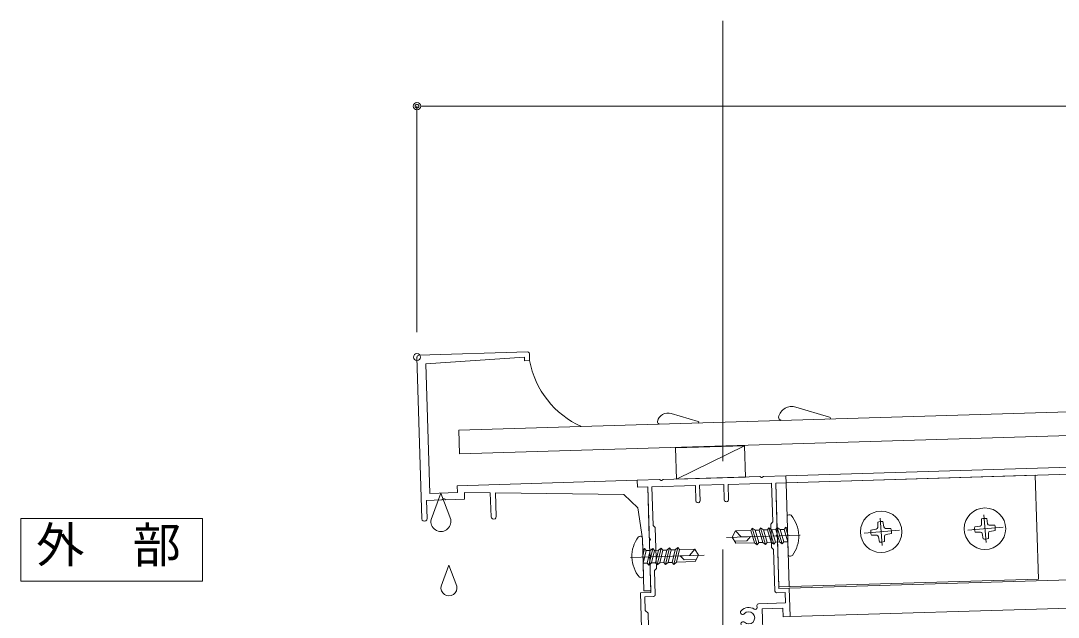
# Model space of a CAD drawing. Units: millimetres, scale not verified. Extents: x -1262 to 1261, y -891 to 891.
# Drawn here: x 45.1 to 344.8, y 2.9 to 175.2 of the extents above; entities that cross this region are included whole.
import ezdxf
from ezdxf.enums import TextEntityAlignment as Align

# ---------------------------------------------------------------- set-up
doc = ezdxf.new("R2010")
doc.units = ezdxf.units.MM
doc.header["$LTSCALE"] = 4
doc.header["$PDMODE"] = 32
doc.header["$PDSIZE"] = 2
doc.linetypes.add('USER2', pattern=[51, 31.8, -6.4, 6.4, -6.4])
for name, color, linetype, lineweight in [('0-0_0', 3, 'Continuous', 18), ('0-1_CSLAYER2', 7, 'Continuous', 18), ('0-2_金物', 6, 'Continuous', 18), ('0-4_Defpoints', 7, 'Continuous', 18), ('0-5_41_U+FF71_U+FF99_U+FF90', 7, 'Continuous', 18), ('0-6_8寸法', 7, 'Continuous', 18), ('0-9_3中心線', 1, 'USER2', 18)]:
    doc.layers.add(name, color=color, linetype=linetype, lineweight=lineweight)
doc.styles.add('ＭＳ ゴシック', font='')
doc.styles.get('ＭＳ ゴシック').set_extended_font_data('MS Gothic')

# ---------------------------------------------------------------- blocks, each defined once
blk = doc.blocks.new('BLKF0067')
at = {"layer": '0-2_金物', "color": 5}
for q in [(520.272, 219.103), (521.716, 219.103)]:
    blk.add_line((520.994, 221.05), q, dxfattribs=at)
blk.add_arc((520.994, 218.961), 0.736, 168.8819, 11.1181, dxfattribs=at)
blk = doc.blocks.new('BLKF0068')
at = {"layer": '0-2_金物', "color": 5}
for q in [(519.825, 214.196), (520.98, 214.196)]:
    blk.add_line((520.402, 215.753), q, dxfattribs=at)
blk.add_arc((520.402, 214.082), 0.589, 168.8819, 11.1181, dxfattribs=at)
blk = doc.blocks.new('BLKF0079')
at = {"layer": '0-2_金物', "color": 5}
blk.add_line((492.39, 226.133), (494.874, 226.856), dxfattribs=at)
for centre, radius, start, end in [((495.179, 225.919), 0.986, 12.65585, 108.04637), ((492.411, 226.059), 0.0764, 106.23992, 268.28164), ((495.885, 226.14), 0.257, 286.64174, 358.82448)]:
    blk.add_arc(centre, radius, start, end, dxfattribs=at)
blk = doc.blocks.new('BLKF0083')
at = {"layer": '0-2_金物', "color": 5}
blk.add_line((502.051, 225.813), (504.038, 226.392), dxfattribs=at)
for centre, radius, start, end in [((504.283, 225.642), 0.789, 12.65585, 108.04637), ((502.068, 225.754), 0.0611, 106.23992, 268.28164), ((504.847, 225.819), 0.206, 286.64174, 358.82448)]:
    blk.add_arc(centre, radius, start, end, dxfattribs=at)
blk = doc.blocks.new('A$C1BFD679F')
at = {"layer": '0-0_0'}
for p, q in [((-62.5, 37.5), (-62.5, -9.25)), ((-62, 38), (-30.5, 38)), ((-60, 35.5), (-31.5, 36.5)), ((-31.5, 36.5), (-31.5, 35.5)), ((-30, 37.5), (-30, 35.5)), ((-60, 35.5), (-60, -2)), ((-31.5, 35.5), (-30, 35.5)), ((-52, 0), (0, 0)), ((-52, 0), (-52, -2)), ((0, 0), (0, -2)), ((-60, -2), (-52, -2)), ((-50, -2), (-50, -4)), ((-42.5, -2.326), (-50, -2)), ((-42.5, -2.326), (-42.5, -9.25)), ((-41, -2.391), (-41, -9.25)), ((-4, -4), (-41, -2.391)), ((0, -2), (3, -2)), ((3, -2), (3, -21.427)), ((-61, -4), (-56.573, -4)), ((-61, -4), (-61, -9.25)), ((-55.427, -4), (-50, -4)), ((1, -17), (1, -32)), ((3, -22.573), (3, -32)), ((1, -32), (3, -32))]:
    blk.add_line(p, q, dxfattribs=at)
blk.add_lwpolyline([(-4, -4), (0, -8), (1, -17)], dxfattribs=at)
for centre, radius, start, end in [((-62, 37.5), 0.5, 90, 180), ((-30.5, 37.5), 0.5, 0, 90), ((-61.75, -9.25), 0.75, 180, 0), ((-41.75, -9.25), 0.75, 180, 0)]:
    blk.add_arc(centre, radius, start, end, dxfattribs=at)
at = {"layer": '0-5_41_U+FF71_U+FF99_U+FF90'}
for p, q in [((-56.1, -3.727), (-56.573, -4)), ((-55.9, -3.727), (-55.427, -4)), ((2.727, -21.9), (3, -21.427)), ((2.727, -22.1), (3, -22.573))]:
    blk.add_line(p, q, dxfattribs=at)
for centre, start, end in [((-56, -3.9), 60, 120), ((2.9, -22), 150, 210)]:
    blk.add_arc(centre, 0.2, start, end, dxfattribs=at)
blk = doc.blocks.new('A$C33DC0388')
at = {"layer": '0-0_0'}
for centre, radius, start, end in [((29.328, 38.987), 0.625, 134.74248, 240), ((31, 37.3), 3, 55.1501, 134.74248), ((31, 37.3), 1.75, 225.25752, 134.74248), ((33, 40.172), 0.5, 235.1501, 0), ((29.328, 35.613), 0.625, 120, 225.25752), ((29.328, 38.987), 0.625, 240, 314.74248), ((29.328, 35.613), 0.625, 45.25752, 120), ((31, 37.3), 3, 225.25752, 304.8499), ((33, 34.428), 0.5, 0, 124.8499), ((2.5, 7.162), 0.5, 180, 295.37693), ((4, 4), 3, 86.53696, 115.37693), ((4.085, 6.248), 0.5, 267.83959, 345), ((4.151, 6.495), 0.5, 345, 86.53696), ((4, 4), 1.75, 87.83959, 2.16041), ((6.248, 4.085), 0.5, 105, 182.16041), ((6.495, 4.151), 0.5, 3.46304, 105), ((4, 4), 3, 330.94072, 3.46304), ((7.059, 2.3), 0.5, 150.94072, 270)]:
    blk.add_arc(centre, radius, start, end, dxfattribs=at)
at = {"layer": '0-5_41_U+FF71_U+FF99_U+FF90'}
for p, q in [((0, 78), (6.459, 78)), ((0, 76), (0, 78)), ((6.932, 77.727), (6.459, 78)), ((7.068, 77.727), (7.541, 78)), ((7.541, 78), (35.459, 78)), ((35.932, 77.727), (35.459, 78)), ((36.068, 77.727), (36.541, 78)), ((36.541, 78), (43, 78)), ((0, 76), (3, 76)), ((3, 61.359), (3, 76)), ((4.2, 64.8), (4.2, 76)), ((4.2, 76), (16.8, 76)), ((16.8, 71.6), (16.8, 76)), ((18, 76), (25, 76)), ((18, 71.6), (18, 76)), ((25, 71.6), (25, 76)), ((26.2, 71.6), (26.2, 76)), ((26.2, 76), (38.8, 76)), ((38.8, 64.8), (38.8, 76)), ((40, 61.359), (40, 76)), ((4.8, 64.2), (4.2, 64.8)), ((4.8, 52.4), (4.8, 64.2)), ((38.2, 64.2), (38.8, 64.8)), ((38.2, 57.4), (38.2, 64.2)), ((3.273, 60.886), (3, 61.359)), ((3.273, 60.714), (3, 60.241)), ((3, 56.359), (3, 60.241)), ((39.727, 60.886), (40, 61.359)), ((39.727, 60.714), (40, 60.241)), ((40, 45.5), (40, 60.241)), ((38.8, 56.8), (38.2, 57.4)), ((3.273, 55.886), (3, 56.359)), ((3.273, 55.714), (3, 55.241)), ((38.8, 44.8), (38.8, 56.8)), ((4.2, 51.8), (4.8, 52.4)), ((4.2, 44.8), (4.2, 51.8)), ((0, 0.5), (0, 45.5)), ((40, 45.5), (43, 45.5)), ((43, 37.3), (43, 45.5)), ((1.2, 40.3), (1.2, 44.3)), ((1.2, 44.3), (3.7, 44.3)), ((39.3, 44.3), (41.8, 44.3)), ((41.8, 41.3), (41.8, 44.3)), ((2, 39.5), (1.2, 40.3)), ((2, 31.5), (2, 39.5)), ((33.5, 40.172), (33.5, 40.8)), ((34, 41.3), (41.8, 41.3)), ((35, 39.8), (41, 39.8)), ((35, 26.5), (35, 39.8)), ((41, 37.3), (41, 39.8)), ((29.016, 38.446), (29.016, 38.446)), ((41, 37.3), (43, 37.3)), ((33.5, 25.5), (33.5, 34.428)), ((1.2, 28.7), (6.1, 28.7)), ((1.2, 12.3), (1.2, 27.5)), ((1.2, 27.5), (6.1, 27.5)), ((43, 7.8), (43, 29)), ((34, 25), (41.8, 25)), ((35, 26.5), (41, 26.5)), ((41.8, 9.3), (41.8, 25)), ((2, 11.5), (1.2, 12.3)), ((16.8, 9.5), (16.8, 14.4)), ((18, 10), (18, 14.4)), ((25, 10), (25, 14.4)), ((26.2, 9.5), (26.2, 14.4)), ((2, 7.162), (2, 11.5)), ((13.35, 1.8), (13.35, 9)), ((13.85, 9.5), (16.8, 9.5)), ((18, 10), (25, 10)), ((26.2, 9.5), (29.15, 9.5)), ((29.65, 1.8), (29.65, 9)), ((37, 9.3), (41.8, 9.3)), ((4.568, 6.119), (4.634, 6.366)), ((14.85, 8), (28.15, 8)), ((14.85, 2), (14.85, 8)), ((28.15, 2), (28.15, 8)), ((36.5, 1.8), (36.5, 8.8)), ((38, 7.8), (43, 7.8)), ((38, 1.8), (38, 7.8)), ((6.119, 4.568), (6.366, 4.634)), ((0.5, 0), (17.35, 0)), ((7.059, 1.8), (13.35, 1.8)), ((14.85, 2), (17.35, 2)), ((17.35, 0), (17.35, 2)), ((25.65, 2), (28.15, 2)), ((25.65, 0), (25.65, 2)), ((25.65, 0), (42.5, 0)), ((29.65, 1.8), (36.5, 1.8)), ((38, 1.8), (41.8, 1.8)), ((43, 0.5), (43, 2.8))]:
    blk.add_line(p, q, dxfattribs=at)
for points in [[(40, 76), (43, 76), (43, 78)], [(0, 45.5), (3, 45.5), (3, 55.241)], [(1.2, 28.7), (1.2, 30.7), (2, 31.5)], [(41, 26.5), (41, 29), (43, 29)], [(41.8, 1.8), (41.8, 2.8), (43, 2.8)]]:
    blk.add_lwpolyline(points, dxfattribs=at)
for centre, radius, start, end in [((17.4, 71.6), 0.6, 180, 0), ((25.6, 71.6), 0.6, 180, 0), ((3.7, 44.8), 0.5, 270, 0), ((39.3, 44.8), 0.5, 180, 270), ((34, 40.8), 0.5, 90, 180), ((6.1, 28.1), 0.6, 270, 90), ((34, 25.5), 0.5, 180, 270), ((17.4, 14.4), 0.6, 0, 180), ((25.6, 14.4), 0.6, 0, 180), ((13.85, 9), 0.5, 90, 180), ((29.15, 9), 0.5, 0, 90), ((37, 8.8), 0.5, 90, 180), ((0.5, 0.5), 0.5, 180, 270), ((42.5, 0.5), 0.5, 270, 0)]:
    blk.add_arc(centre, radius, start, end, dxfattribs=at)
at = {"layer": '0-6_8寸法'}
for centre, radius, start, end in [((7, 77.8), 0.1, 227.05837, 312.94163), ((36, 77.8), 0.1, 227.05837, 312.94163), ((3.15, 60.8), 0.15, 325.22171, 34.77829), ((39.85, 60.8), 0.15, 145.22171, 214.77829), ((3.15, 55.8), 0.15, 325.22171, 34.77829)]:
    blk.add_arc(centre, radius, start, end, dxfattribs=at)
blk = doc.blocks.new('_Origin2')
at = {"layer": '0-0_0', "color": 7, "lineweight": 9}
blk.add_line((-0.5, 0), (-1, 0), dxfattribs=at)
for radius in [0.5, 0.25]:
    blk.add_circle((0, 0), radius, dxfattribs=at)
blk = doc.blocks.new('D263')
at = {"layer": '0-1_CSLAYER2', "lineweight": 9}
for p, q in [((5622.976, 879.831), (5622.976, 945.118)), ((5625.136, 945.118), (6343.88, 945.118))]:
    blk.add_line(p, q, dxfattribs=at)
at = {"layer": '0-4_Defpoints'}
blk.add_point((5622.976, 872.631), dxfattribs=at)
at = {"layer": '0-1_CSLAYER2', "xscale": 2.16, "yscale": 2.16, "rotation": 180}
blk.add_blockref('_Origin2', (5622.976, 945.118), dxfattribs=at)

msp = doc.modelspace()

# ---------------------------------------------------------------- linework, layer by layer
at = {"layer": '0-1_CSLAYER2'}
msp.add_line((171.793, 50.128), (472.828, 59.159), dxfattribs=at)
at = {"layer": '0-1_CSLAYER2', "color": 3}
for p, q in [((254.172, 52.399), (234.451, 42.803)), ((266.11, 43.753), (472.828, 49.955)), ((266.17, 41.754), (472.828, 47.954)), ((267.084, 11.268), (472.828, 17.44)), ((267.33, 3.071), (472.828, 9.236))]:
    msp.add_line(p, q, dxfattribs=at)
at = {"layer": '0-1_CSLAYER2'}
msp.add_lwpolyline([(171.793, 50.128), (171.589, 56.925), (472.828, 65.962)], dxfattribs=at)
at = {"layer": '0-1_CSLAYER2', "color": 3}
msp.add_lwpolyline([(254.442, 43.403), (254.172, 52.399), (234.181, 51.799), (234.451, 42.803)], close=True, dxfattribs=at)
at = {"layer": '0-2_金物', "color": 4}
msp.add_line((267.069, 11.768), (266.17, 41.754), dxfattribs=at)
at = {"layer": '0-2_金物'}
for p, q in [((266.792, 21.013), (266.462, 32.008)), ((266.947, 32.523), (267.043, 32.526)), ((250.554, 26.03), (251.538, 27.859)), ((255.955, 27.992), (251.538, 27.859)), ((251.538, 27.86), (253.197, 26.108)), ((256.397, 28.605), (255.955, 27.992)), ((257.027, 24.422), (255.955, 27.992)), ((257.826, 23.846), (256.397, 28.606)), ((257.197, 28.029), (256.397, 28.605)), ((258.354, 28.064), (257.197, 28.029)), ((258.269, 24.459), (257.197, 28.029)), ((259.426, 24.495), (258.354, 28.065)), ((260.225, 23.92), (258.796, 28.679)), ((260.749, 28.135), (259.596, 28.101)), ((261.82, 24.568), (260.749, 28.138)), ((262.62, 23.992), (261.191, 28.752)), ((263.153, 28.207), (261.991, 28.173)), ((264.224, 24.641), (263.151, 28.211)), ((265.023, 24.066), (263.594, 28.825)), ((265.556, 28.28), (264.394, 28.245)), ((266.628, 24.711), (265.555, 28.284)), ((266.618, 26.832), (265.997, 28.898)), ((266.681, 24.712), (266.568, 28.486)), ((224.115, 26.286), (224.019, 26.283)), ((224.959, 14.806), (224.63, 25.801)), ((250.554, 26.03), (251.647, 24.261)), ((254.811, 24.957), (251.282, 24.851)), ((257.027, 24.422), (251.647, 24.261)), ((253.197, 26.108), (255.843, 26.187)), ((255.843, 26.187), (254.811, 24.957)), ((257.826, 23.846), (257.027, 24.422)), ((257.826, 23.846), (258.269, 24.459)), ((259.427, 24.494), (258.269, 24.459)), ((260.225, 23.92), (259.426, 24.495)), ((260.225, 23.919), (260.668, 24.533)), ((261.824, 24.566), (260.667, 24.531)), ((262.62, 23.992), (261.82, 24.568)), ((264.228, 24.638), (263.061, 24.603)), ((265.023, 24.066), (264.224, 24.641)), ((266.681, 24.713), (265.464, 24.676)), ((224.848, 18.504), (224.735, 22.279)), ((224.785, 20.624), (225.281, 22.724)), ((224.902, 18.507), (225.759, 22.138)), ((225.758, 22.133), (226.919, 22.168)), ((226.542, 17.959), (227.684, 22.795)), ((227.306, 18.582), (228.162, 22.209)), ((228.161, 22.205), (229.323, 22.24)), ((228.945, 18.03), (230.087, 22.866)), ((229.709, 18.653), (230.565, 22.28)), ((230.564, 22.278), (231.718, 22.312)), ((231.34, 18.101), (232.482, 22.937)), ((232.104, 18.723), (232.96, 22.351)), ((232.959, 22.349), (234.117, 22.384)), ((233.261, 18.757), (234.117, 22.384)), ((233.739, 18.172), (234.881, 23.008)), ((234.117, 22.384), (234.881, 23.008)), ((234.503, 18.794), (235.359, 22.422)), ((234.881, 23.008), (235.359, 22.422)), ((235.359, 22.421), (239.776, 22.554)), ((239.775, 22.555), (238.225, 20.707)), ((240.868, 20.787), (239.776, 22.554)), ((224.848, 18.506), (226.066, 18.542)), ((226.542, 17.959), (227.306, 18.582)), ((227.301, 18.578), (228.469, 18.613)), ((228.945, 18.03), (229.709, 18.653)), ((229.706, 18.65), (230.863, 18.685)), ((231.34, 18.1), (230.862, 18.686)), ((231.34, 18.101), (232.104, 18.723)), ((232.102, 18.722), (233.261, 18.757)), ((233.739, 18.171), (233.261, 18.757)), ((233.739, 18.172), (234.503, 18.794)), ((234.503, 18.794), (239.883, 18.955)), ((238.225, 20.707), (235.578, 20.627)), ((235.578, 20.627), (236.683, 19.461)), ((236.683, 19.461), (240.211, 19.567)), ((240.868, 20.787), (239.883, 18.955)), ((267.307, 20.529), (267.403, 20.531)), ((224.475, 14.291), (224.379, 14.288))]:
    msp.add_line(p, q, dxfattribs=at)
at = {"layer": '0-2_金物', "color": 7}
for p, q in [((292.621, 30.404), (292.615, 28.834)), ((294.116, 30.527), (294.38, 28.979)), ((322.608, 31.303), (322.601, 29.733)), ((324.103, 31.427), (324.367, 29.879)), ((290.651, 28.079), (292.199, 28.343)), ((296.441, 28.557), (294.871, 28.563)), ((296.564, 27.062), (295.016, 26.798)), ((320.637, 28.979), (322.185, 29.242)), ((320.761, 27.484), (322.331, 27.477)), ((323.086, 25.513), (322.822, 27.061)), ((324.58, 25.637), (324.587, 27.207)), ((326.427, 29.456), (324.857, 29.463)), ((326.551, 27.961), (325.003, 27.698)), ((290.774, 26.584), (292.344, 26.577)), ((293.099, 24.614), (292.835, 26.161)), ((294.594, 24.737), (294.601, 26.307))]:
    msp.add_line(p, q, dxfattribs=at)
at = {"layer": '0-2_金物', "color": 7, "linetype": 'USER2'}
for p, q in [((293.279, 31.557), (293.937, 23.584)), ((323.265, 32.456), (323.923, 24.484)), ((288.692, 27.165), (298.886, 28.006)), ((290.383, 27.304), (290.331, 27.3)), ((318.679, 28.064), (328.873, 28.906)), ((320.369, 28.204), (320.317, 28.2))]:
    msp.add_line(p, q, dxfattribs=at)
at = {"layer": '0-2_金物', "linetype": 'USER2'}
for p, q in [((270.226, 26.619), (248.889, 25.979)), ((221.196, 20.196), (242.533, 20.836))]:
    msp.add_line(p, q, dxfattribs=at)
at = {"layer": '0-2_金物', "color": 4}
msp.add_lwpolyline([(264.071, 11.678), (339.037, 13.927), (338.138, 43.913), (263.171, 41.664)], close=True, dxfattribs=at)
at = {"layer": '0-2_金物', "color": 7}
msp.add_lwpolyline([(45.075, 31.4), (97.6, 31.4), (97.6, 13.351), (45.075, 13.351)], close=True, dxfattribs=at)
at = {"layer": '0-2_金物'}
for points in [[(260.668, 24.533), (259.596, 28.102), (258.796, 28.678), (258.354, 28.065)], [(262.62, 23.992), (263.063, 24.605), (261.99, 28.175), (261.191, 28.751), (260.749, 28.138)], [(264.393, 28.248), (263.594, 28.825), (263.151, 28.211)], [(265.023, 24.065), (265.466, 24.679), (264.393, 28.248)], [(266.568, 28.486), (265.997, 28.898), (265.555, 28.284)], [(224.735, 22.279), (225.281, 22.724), (225.759, 22.138)], [(226.542, 17.958), (226.064, 18.544), (226.92, 22.172)], [(226.92, 22.172), (227.684, 22.795), (228.162, 22.209)], [(228.945, 18.029), (228.467, 18.615), (229.323, 22.243), (230.087, 22.866), (230.565, 22.28)], [(230.862, 18.686), (231.718, 22.313), (232.481, 22.937), (232.96, 22.351)]]:
    msp.add_lwpolyline(points, dxfattribs=at)
at = {"layer": '0-2_金物', "color": 7}
for centre in [(293.608, 27.57), (323.594, 28.47)]:
    msp.add_circle(centre, 6, dxfattribs=at)
at = {"layer": '0-2_金物'}
for centre, radius, start, end in [((217.73, 81.773), 26.083, 190.43557, 245.76742), ((266.962, 32.023), 0.5, 91.71836, 181.71836), ((267.073, 31.527), 1, 55.42855, 91.71836), ((259.941, 26.085), 9.926, 3.01871, 39.13564), ((231.494, 20.279), 9.926, 144.30109, 180.418), ((224.049, 25.284), 1, 91.71836, 128.00817), ((224.13, 25.786), 0.5, 1.71836, 91.71836), ((259.928, 26.535), 9.926, 324.30109, 0.418), ((267.292, 21.028), 0.5, 181.71836, 271.71836), ((231.48, 20.73), 9.926, 183.01871, 219.13566), ((267.373, 21.531), 1, 271.71836, 308.00817), ((224.349, 15.288), 1, 235.42855, 271.71836), ((224.46, 14.791), 0.5, 271.71836, 1.71836)]:
    msp.add_arc(centre, radius, start, end, dxfattribs=at)
at = {"layer": '0-2_金物', "color": 7}
for centre, radius, start, end in [((293.608, 27.57), 3, 80.24085, 109.19587), ((323.594, 28.47), 3, 80.24085, 109.19587), ((293.608, 27.57), 3, 170.24085, 199.19587), ((292.115, 28.836), 0.5, 279.67769, 359.75903), ((294.873, 29.063), 0.5, 189.67769, 269.75903), ((293.608, 27.57), 3, 350.24085, 19.19587), ((323.594, 28.47), 3, 170.24085, 199.19587), ((322.101, 29.735), 0.5, 279.67769, 359.75903), ((322.329, 26.977), 0.5, 9.67769, 89.75903), ((324.859, 29.963), 0.5, 189.67769, 269.75903), ((325.087, 27.205), 0.5, 99.67769, 179.75903), ((323.594, 28.47), 3, 350.24085, 19.19587), ((292.342, 26.077), 0.5, 9.67769, 89.75903), ((293.608, 27.57), 3, 260.24085, 289.19587), ((295.101, 26.305), 0.5, 99.67769, 179.75903), ((323.594, 28.47), 3, 260.24085, 289.19587)]:
    msp.add_arc(centre, radius, start, end, dxfattribs=at)
at = {"layer": '0-9_3中心線'}
msp.add_line((247.858, 175.226), (247.858, -260.051), dxfattribs=at)

# ---------------------------------------------------------------- block references
at = {"layer": '0-0_0', "xscale": -3.927273, "yscale": 3.927273}
for name, p in [('BLKF0079', (2212.465, -827.361)), ('BLKF0083', (2212.465, -827.361)), ('BLKF0067', (2212.525, -829.36)), ('BLKF0068', (2212.525, -829.36))]:
    msp.add_blockref(name, p, dxfattribs=at)
at = {"layer": '0-1_CSLAYER2'}
msp.add_blockref('D263', (-5463.443, -794.558), dxfattribs=at)
at = {"layer": '0-5_41_U+FF71_U+FF99_U+FF90', "rotation": 1.71836}
for name, p in [('A$C1BFD679F', (223.129, 42.464)), ('A$C33DC0388', (225.468, -35.501))]:
    msp.add_blockref(name, p, dxfattribs=at)

# ---------------------------------------------------------------- texts
at = {"layer": '0-2_金物', "color": 7, "style": 'ＭＳ ゴシック'}
msp.add_text('外\u3000部', height=10.22, dxfattribs=at).set_placement((49.507, 15.614), align=Align.BOTTOM_LEFT)

doc.saveas('drawing.dxf')
